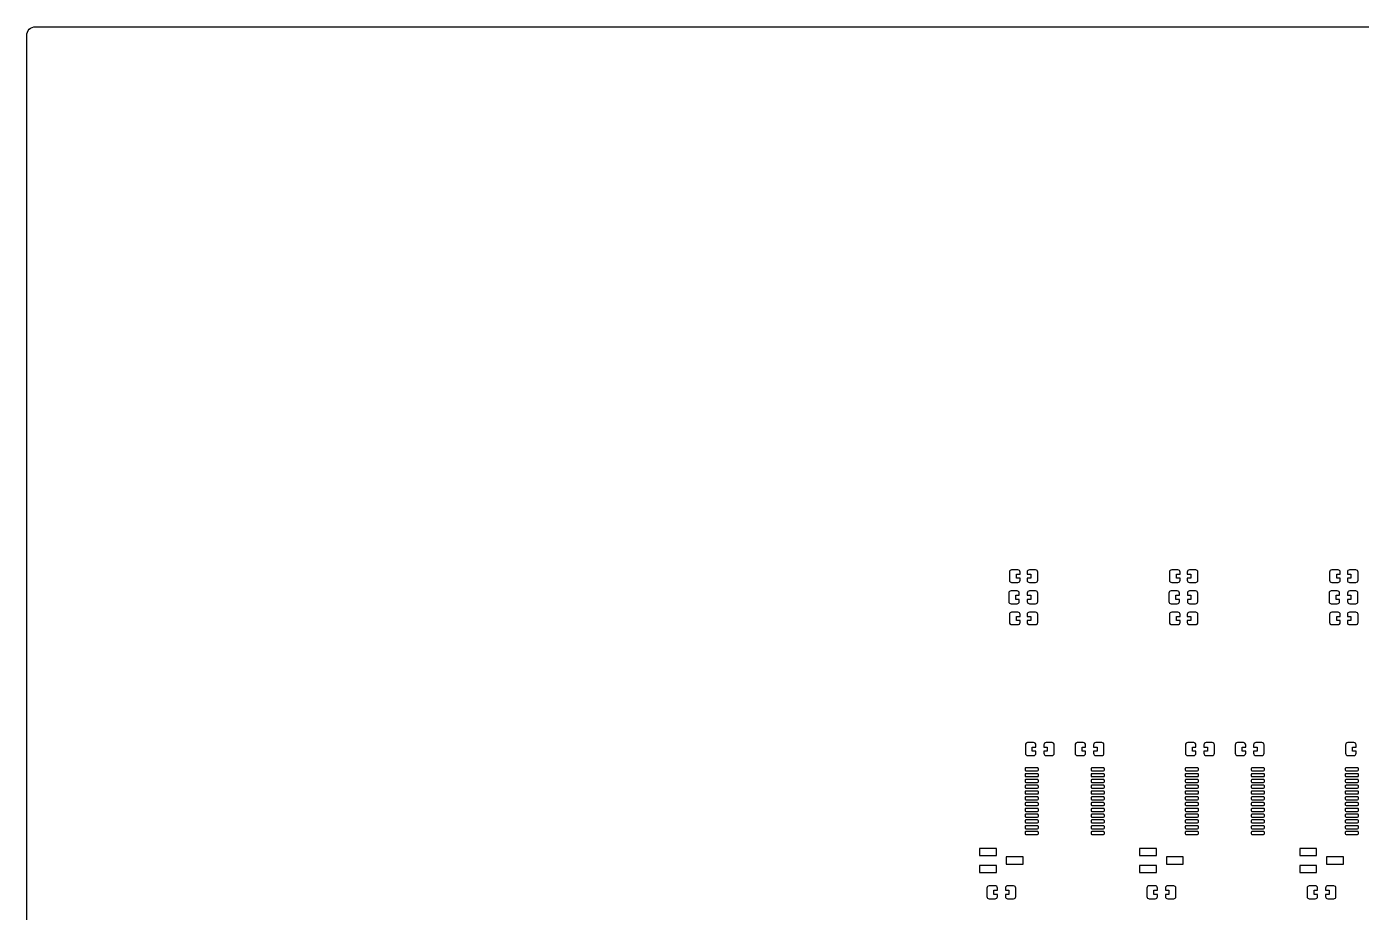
# Model space of a CAD drawing. Extents: x -150 to 150, y -100 to 100.
# Drawn here: x -150 to 0, y 0.5 to 100 of the extents above; entities that cross this region are included whole.
import ezdxf

# ---------------------------------------------------------------- set-up
doc = ezdxf.new("R2010")
doc.units = 0
doc.header["$MEASUREMENT"] = 0
doc.layers.get('0').update_dxf_attribs({"linetype": 'CONTINUOUS'})

msp = doc.modelspace()

# ---------------------------------------------------------------- linework, layer by layer
for points in [[(-150, 99, -0.414214), (-149, 100), (-149, 100), (149, 100), (149, 100, -0.414214), (150, 99), (150, 99), (150, -99), (150, -99, -0.414214), (149, -100), (149, -100), (-149, -100), (-149, -100, -0.414214), (-150, -99), (-150, -99), (-150, 99)], [(-38.32, 38.7, 0.411882), (-38.57, 38.95), (-38.57, 38.95), (-39.27, 38.95), (-39.27, 38.95, 0.414212), (-39.52, 38.7), (-39.52, 38.7), (-39.52, 37.8), (-39.52, 37.8, 0.416567), (-39.27, 37.55), (-39.27, 37.55), (-38.57, 37.55), (-38.57, 37.55, 0.414206), (-38.32, 37.8), (-38.32, 37.8), (-38.32, 38.02), (-38.32, 38.02), (-38.72, 38.02), (-38.72, 38.02), (-38.72, 38.48), (-38.72, 38.48), (-38.32, 38.48), (-38.32, 38.48), (-38.32, 38.7)], [(-36.32, 38.7, 0.411875), (-36.57, 38.95), (-36.57, 38.95), (-37.27, 38.95), (-37.27, 38.95, 0.416557), (-37.52, 38.7), (-37.52, 38.7), (-37.52, 38.48), (-37.52, 38.48), (-37.12, 38.48), (-37.12, 38.48), (-37.12, 38.02), (-37.12, 38.02), (-37.52, 38.02), (-37.52, 38.02), (-37.52, 37.8), (-37.52, 37.8, 0.416569), (-37.27, 37.55), (-37.27, 37.55), (-36.57, 37.55), (-36.57, 37.55, 0.411886), (-36.32, 37.8), (-36.32, 37.8), (-36.32, 38.7)], [(-20.32, 38.7, 0.411882), (-20.57, 38.95), (-20.57, 38.95), (-21.27, 38.95), (-21.27, 38.95, 0.414209), (-21.52, 38.7), (-21.52, 38.7), (-21.52, 37.8), (-21.52, 37.8, 0.416565), (-21.27, 37.55), (-21.27, 37.55), (-20.57, 37.55), (-20.57, 37.55, 0.414206), (-20.32, 37.8), (-20.32, 37.8), (-20.32, 38.02), (-20.32, 38.02), (-20.72, 38.02), (-20.72, 38.02), (-20.72, 38.48), (-20.72, 38.48), (-20.32, 38.48), (-20.32, 38.48), (-20.32, 38.7)], [(-18.32, 38.7, 0.411868), (-18.57, 38.95), (-18.57, 38.95), (-19.27, 38.95), (-19.27, 38.95, 0.41656), (-19.52, 38.7), (-19.52, 38.7), (-19.52, 38.48), (-19.52, 38.48), (-19.12, 38.48), (-19.12, 38.48), (-19.12, 38.02), (-19.12, 38.02), (-19.52, 38.02), (-19.52, 38.02), (-19.52, 37.8), (-19.52, 37.8, 0.416571), (-19.27, 37.55), (-19.27, 37.55), (-18.57, 37.55), (-18.57, 37.55, 0.411879), (-18.32, 37.8), (-18.32, 37.8), (-18.32, 38.7)], [(-2.32, 38.7, 0.411883), (-2.57, 38.95), (-2.57, 38.95), (-3.27, 38.95), (-3.27, 38.95, 0.414211), (-3.52, 38.7), (-3.52, 38.7), (-3.52, 37.8), (-3.52, 37.8, 0.416567), (-3.27, 37.55), (-3.27, 37.55), (-2.57, 37.55), (-2.57, 37.55, 0.414207), (-2.32, 37.8), (-2.32, 37.8), (-2.32, 38.02), (-2.32, 38.02), (-2.72, 38.02), (-2.72, 38.02), (-2.72, 38.48), (-2.72, 38.48), (-2.32, 38.48), (-2.32, 38.48), (-2.32, 38.7)], [(-0.32, 38.7, 0.411873), (-0.57, 38.95), (-0.57, 38.95), (-1.27, 38.95), (-1.27, 38.95, 0.416556), (-1.52, 38.7), (-1.52, 38.7), (-1.52, 38.48), (-1.52, 38.48), (-1.12, 38.48), (-1.12, 38.48), (-1.12, 38.02), (-1.12, 38.02), (-1.52, 38.02), (-1.52, 38.02), (-1.52, 37.8), (-1.52, 37.8, 0.416567), (-1.27, 37.55), (-1.27, 37.55), (-0.57, 37.55), (-0.57, 37.55, 0.411884), (-0.32, 37.8), (-0.32, 37.8), (-0.32, 38.7)], [(-38.4, 36.35, 0.412461), (-38.65, 36.6), (-38.65, 36.6), (-39.33, 36.6), (-39.33, 36.6, 0.410132), (-39.58, 36.35), (-39.58, 36.35), (-39.58, 35.4), (-39.58, 35.4, 0.410132), (-39.33, 35.15), (-39.33, 35.15), (-38.65, 35.15), (-38.65, 35.15, 0.412461), (-38.4, 35.4), (-38.4, 35.4), (-38.4, 35.63), (-38.4, 35.63), (-38.79, 35.63), (-38.79, 35.63), (-38.79, 36.12), (-38.79, 36.12), (-38.4, 36.12), (-38.4, 36.12), (-38.4, 36.35)], [(-36.33, 36.35, 0.418336), (-36.58, 36.6), (-36.58, 36.6), (-37.25, 36.6), (-37.25, 36.6, 0.415974), (-37.5, 36.35), (-37.5, 36.35), (-37.5, 36.12), (-37.5, 36.12), (-37.11, 36.12), (-37.11, 36.12), (-37.11, 35.63), (-37.11, 35.63), (-37.5, 35.63), (-37.5, 35.63), (-37.5, 35.4), (-37.5, 35.4, 0.415974), (-37.25, 35.15), (-37.25, 35.15), (-36.58, 35.15), (-36.58, 35.15, 0.418336), (-36.33, 35.4), (-36.33, 35.4), (-36.33, 36.35)], [(-20.4, 36.35, 0.412458), (-20.65, 36.6), (-20.65, 36.6), (-21.33, 36.6), (-21.33, 36.6, 0.410132), (-21.58, 36.35), (-21.58, 36.35), (-21.58, 35.4), (-21.58, 35.4, 0.410132), (-21.33, 35.15), (-21.33, 35.15), (-20.65, 35.15), (-20.65, 35.15, 0.412458), (-20.4, 35.4), (-20.4, 35.4), (-20.4, 35.63), (-20.4, 35.63), (-20.79, 35.63), (-20.79, 35.63), (-20.79, 36.12), (-20.79, 36.12), (-20.4, 36.12), (-20.4, 36.12), (-20.4, 36.35)], [(-18.33, 36.35, 0.418336), (-18.58, 36.6), (-18.58, 36.6), (-19.25, 36.6), (-19.25, 36.6, 0.415974), (-19.5, 36.35), (-19.5, 36.35), (-19.5, 36.12), (-19.5, 36.12), (-19.11, 36.12), (-19.11, 36.12), (-19.11, 35.63), (-19.11, 35.63), (-19.5, 35.63), (-19.5, 35.63), (-19.5, 35.4), (-19.5, 35.4, 0.415974), (-19.25, 35.15), (-19.25, 35.15), (-18.58, 35.15), (-18.58, 35.15, 0.418336), (-18.33, 35.4), (-18.33, 35.4), (-18.33, 36.35)], [(-2.4, 36.35, 0.412458), (-2.65, 36.6), (-2.65, 36.6), (-3.33, 36.6), (-3.33, 36.6, 0.410135), (-3.58, 36.35), (-3.58, 36.35), (-3.58, 35.4), (-3.58, 35.4, 0.410135), (-3.33, 35.15), (-3.33, 35.15), (-2.65, 35.15), (-2.65, 35.15, 0.412458), (-2.4, 35.4), (-2.4, 35.4), (-2.4, 35.63), (-2.4, 35.63), (-2.79, 35.63), (-2.79, 35.63), (-2.79, 36.12), (-2.79, 36.12), (-2.4, 36.12), (-2.4, 36.12), (-2.4, 36.35)], [(-0.33, 36.35, 0.418334), (-0.58, 36.6), (-0.58, 36.6), (-1.25, 36.6), (-1.25, 36.6, 0.415975), (-1.5, 36.35), (-1.5, 36.35), (-1.5, 36.12), (-1.5, 36.12), (-1.11, 36.12), (-1.11, 36.12), (-1.11, 35.63), (-1.11, 35.63), (-1.5, 35.63), (-1.5, 35.63), (-1.5, 35.4), (-1.5, 35.4, 0.415975), (-1.25, 35.15), (-1.25, 35.15), (-0.58, 35.15), (-0.58, 35.15, 0.418334), (-0.33, 35.4), (-0.33, 35.4), (-0.33, 36.35)], [(-38.32, 33.95, 0.411871), (-38.57, 34.2), (-38.57, 34.2), (-39.27, 34.2), (-39.27, 34.2, 0.4142), (-39.52, 33.95), (-39.52, 33.95), (-39.52, 33.05), (-39.52, 33.05, 0.416579), (-39.27, 32.8), (-39.27, 32.8), (-38.57, 32.8), (-38.57, 32.8, 0.414217), (-38.32, 33.05), (-38.32, 33.05), (-38.32, 33.27), (-38.32, 33.27), (-38.72, 33.27), (-38.72, 33.27), (-38.72, 33.73), (-38.72, 33.73), (-38.32, 33.73), (-38.32, 33.73), (-38.32, 33.95)], [(-36.32, 33.95, 0.41188), (-36.57, 34.2), (-36.57, 34.2), (-37.27, 34.2), (-37.27, 34.2, 0.416563), (-37.52, 33.95), (-37.52, 33.95), (-37.52, 33.73), (-37.52, 33.73), (-37.12, 33.73), (-37.12, 33.73), (-37.12, 33.27), (-37.12, 33.27), (-37.52, 33.27), (-37.52, 33.27), (-37.52, 33.05), (-37.52, 33.05, 0.416566), (-37.27, 32.8), (-37.27, 32.8), (-36.57, 32.8), (-36.57, 32.8, 0.411883), (-36.32, 33.05), (-36.32, 33.05), (-36.32, 33.95)], [(-20.32, 33.95, 0.411871), (-20.57, 34.2), (-20.57, 34.2), (-21.27, 34.2), (-21.27, 34.2, 0.414197), (-21.52, 33.95), (-21.52, 33.95), (-21.52, 33.05), (-21.52, 33.05, 0.416576), (-21.27, 32.8), (-21.27, 32.8), (-20.57, 32.8), (-20.57, 32.8, 0.414217), (-20.32, 33.05), (-20.32, 33.05), (-20.32, 33.27), (-20.32, 33.27), (-20.72, 33.27), (-20.72, 33.27), (-20.72, 33.73), (-20.72, 33.73), (-20.32, 33.73), (-20.32, 33.73), (-20.32, 33.95)], [(-18.32, 33.95, 0.411873), (-18.57, 34.2), (-18.57, 34.2), (-19.27, 34.2), (-19.27, 34.2, 0.416566), (-19.52, 33.95), (-19.52, 33.95), (-19.52, 33.73), (-19.52, 33.73), (-19.12, 33.73), (-19.12, 33.73), (-19.12, 33.27), (-19.12, 33.27), (-19.52, 33.27), (-19.52, 33.27), (-19.52, 33.05), (-19.52, 33.05, 0.416569), (-19.27, 32.8), (-19.27, 32.8), (-18.57, 32.8), (-18.57, 32.8, 0.411876), (-18.32, 33.05), (-18.32, 33.05), (-18.32, 33.95)], [(-2.32, 33.95, 0.411872), (-2.57, 34.2), (-2.57, 34.2), (-3.27, 34.2), (-3.27, 34.2, 0.4142), (-3.52, 33.95), (-3.52, 33.95), (-3.52, 33.05), (-3.52, 33.05, 0.416578), (-3.27, 32.8), (-3.27, 32.8), (-2.57, 32.8), (-2.57, 32.8, 0.414218), (-2.32, 33.05), (-2.32, 33.05), (-2.32, 33.27), (-2.32, 33.27), (-2.72, 33.27), (-2.72, 33.27), (-2.72, 33.73), (-2.72, 33.73), (-2.32, 33.73), (-2.32, 33.73), (-2.32, 33.95)], [(-0.32, 33.95, 0.411879), (-0.57, 34.2), (-0.57, 34.2), (-1.27, 34.2), (-1.27, 34.2, 0.416562), (-1.52, 33.95), (-1.52, 33.95), (-1.52, 33.73), (-1.52, 33.73), (-1.12, 33.73), (-1.12, 33.73), (-1.12, 33.27), (-1.12, 33.27), (-1.52, 33.27), (-1.52, 33.27), (-1.52, 33.05), (-1.52, 33.05, 0.416564), (-1.27, 32.8), (-1.27, 32.8), (-0.57, 32.8), (-0.57, 32.8, 0.411882), (-0.32, 33.05), (-0.32, 33.05), (-0.32, 33.95)], [(-36.54, 19.29, 0.406717), (-36.79, 19.54), (-36.79, 19.54), (-37.47, 19.54), (-37.47, 19.54, 0.408988), (-37.72, 19.29), (-37.72, 19.29), (-37.72, 18.34), (-37.72, 18.34, 0.415951), (-37.47, 18.09), (-37.47, 18.09), (-36.79, 18.09), (-36.79, 18.09, 0.413586), (-36.54, 18.34), (-36.54, 18.34), (-36.54, 18.57), (-36.54, 18.57), (-36.94, 18.57), (-36.94, 18.57), (-36.94, 19.05), (-36.94, 19.05), (-36.54, 19.05), (-36.54, 19.05), (-36.54, 19.29)], [(-34.47, 19.29, 0.413592), (-34.72, 19.54), (-34.72, 19.54), (-35.39, 19.54), (-35.39, 19.54, 0.413587), (-35.64, 19.29), (-35.64, 19.29), (-35.64, 19.05), (-35.64, 19.05), (-35.25, 19.05), (-35.25, 19.05), (-35.25, 18.57), (-35.25, 18.57), (-35.64, 18.57), (-35.64, 18.57), (-35.64, 18.34), (-35.64, 18.34, 0.420743), (-35.39, 18.09), (-35.39, 18.09), (-34.72, 18.09), (-34.72, 18.09, 0.420748), (-34.47, 18.34), (-34.47, 18.34), (-34.47, 19.29)], [(-30.95, 19.29, 0.417127), (-31.21, 19.54), (-31.21, 19.54), (-31.88, 19.54), (-31.88, 19.54, 0.410142), (-32.13, 19.29), (-32.13, 19.29), (-32.13, 18.34), (-32.13, 18.34, 0.417153), (-31.88, 18.09), (-31.88, 18.09), (-31.21, 18.09), (-31.21, 18.09, 0.424285), (-30.95, 18.34), (-30.95, 18.34), (-30.95, 18.57), (-30.95, 18.57), (-31.35, 18.57), (-31.35, 18.57), (-31.35, 19.05), (-31.35, 19.05), (-30.95, 19.05), (-30.95, 19.05), (-30.95, 19.29)], [(-28.88, 19.29, 0.411282), (-29.13, 19.54), (-29.13, 19.54), (-29.8, 19.54), (-29.8, 19.54, 0.41591), (-30.05, 19.29), (-30.05, 19.29), (-30.05, 19.05), (-30.05, 19.05), (-29.66, 19.05), (-29.66, 19.05), (-29.66, 18.57), (-29.66, 18.57), (-30.05, 18.57), (-30.05, 18.57), (-30.05, 18.34), (-30.05, 18.34, 0.423164), (-29.8, 18.09), (-29.8, 18.09), (-29.13, 18.09), (-29.13, 18.09, 0.418341), (-28.88, 18.34), (-28.88, 18.34), (-28.88, 19.29)], [(-18.54, 19.29, 0.406709), (-18.79, 19.54), (-18.79, 19.54), (-19.47, 19.54), (-19.47, 19.54, 0.408993), (-19.72, 19.29), (-19.72, 19.29), (-19.72, 18.34), (-19.72, 18.34, 0.415957), (-19.47, 18.09), (-19.47, 18.09), (-18.79, 18.09), (-18.79, 18.09, 0.413577), (-18.54, 18.34), (-18.54, 18.34), (-18.54, 18.57), (-18.54, 18.57), (-18.94, 18.57), (-18.94, 18.57), (-18.94, 19.05), (-18.94, 19.05), (-18.54, 19.05), (-18.54, 19.05), (-18.54, 19.29)], [(-16.47, 19.29, 0.413588), (-16.72, 19.54), (-16.72, 19.54), (-17.39, 19.54), (-17.39, 19.54, 0.413591), (-17.64, 19.29), (-17.64, 19.29), (-17.64, 19.05), (-17.64, 19.05), (-17.25, 19.05), (-17.25, 19.05), (-17.25, 18.57), (-17.25, 18.57), (-17.64, 18.57), (-17.64, 18.57), (-17.64, 18.34), (-17.64, 18.34, 0.420747), (-17.39, 18.09), (-17.39, 18.09), (-16.72, 18.09), (-16.72, 18.09, 0.420744), (-16.47, 18.34), (-16.47, 18.34), (-16.47, 19.29)], [(-12.95, 19.29, 0.41713), (-13.21, 19.54), (-13.21, 19.54), (-13.88, 19.54), (-13.88, 19.54, 0.410138), (-14.13, 19.29), (-14.13, 19.29), (-14.13, 18.34), (-14.13, 18.34, 0.417149), (-13.88, 18.09), (-13.88, 18.09), (-13.21, 18.09), (-13.21, 18.09, 0.424288), (-12.95, 18.34), (-12.95, 18.34), (-12.95, 18.57), (-12.95, 18.57), (-13.35, 18.57), (-13.35, 18.57), (-13.35, 19.05), (-13.35, 19.05), (-12.95, 19.05), (-12.95, 19.05), (-12.95, 19.29)], [(-10.88, 19.29, 0.411285), (-11.13, 19.54), (-11.13, 19.54), (-11.8, 19.54), (-11.8, 19.54, 0.415986), (-12.06, 19.29), (-12.06, 19.29), (-12.06, 19.05), (-12.06, 19.05), (-11.66, 19.05), (-11.66, 19.05), (-11.66, 18.57), (-11.66, 18.57), (-12.06, 18.57), (-12.06, 18.57), (-12.06, 18.34), (-12.06, 18.34, 0.423097), (-11.8, 18.09), (-11.8, 18.09), (-11.13, 18.09), (-11.13, 18.09, 0.418344), (-10.88, 18.34), (-10.88, 18.34), (-10.88, 19.29)], [(-0.54, 19.29, 0.406714), (-0.79, 19.54), (-0.79, 19.54), (-1.47, 19.54), (-1.47, 19.54, 0.40899), (-1.72, 19.29), (-1.72, 19.29), (-1.72, 18.34), (-1.72, 18.34, 0.415953), (-1.47, 18.09), (-1.47, 18.09), (-0.79, 18.09), (-0.79, 18.09, 0.413583), (-0.54, 18.34), (-0.54, 18.34), (-0.54, 18.57), (-0.54, 18.57), (-0.94, 18.57), (-0.94, 18.57), (-0.94, 19.05), (-0.94, 19.05), (-0.54, 19.05), (-0.54, 19.05), (-0.54, 19.29)], [(-36.26, 16.6, 0.422951), (-36.36, 16.7), (-36.36, 16.7), (-37.66, 16.7), (-37.66, 16.7, 0.429257), (-37.76, 16.6), (-37.76, 16.6), (-37.76, 16.47), (-37.76, 16.47, 0.40543), (-37.66, 16.37), (-37.66, 16.37), (-36.36, 16.37), (-36.36, 16.37, 0.399928), (-36.26, 16.47), (-36.26, 16.47), (-36.26, 16.6)], [(-28.84, 16.6, 0.438809), (-28.94, 16.7), (-28.94, 16.7), (-30.24, 16.7), (-30.24, 16.7, 0.413745), (-30.34, 16.6), (-30.34, 16.6), (-30.34, 16.47), (-30.34, 16.47, 0.391878), (-30.24, 16.37), (-30.24, 16.37), (-28.94, 16.37), (-28.94, 16.37, 0.413742), (-28.84, 16.47), (-28.84, 16.47), (-28.84, 16.6)], [(-18.26, 16.6, 0.422962), (-18.36, 16.7), (-18.36, 16.7), (-19.66, 16.7), (-19.66, 16.7, 0.429245), (-19.76, 16.6), (-19.76, 16.6), (-19.76, 16.47), (-19.76, 16.47, 0.405419), (-19.66, 16.37), (-19.66, 16.37), (-18.36, 16.37), (-18.36, 16.37, 0.399938), (-18.26, 16.47), (-18.26, 16.47), (-18.26, 16.6)], [(-10.84, 16.6, 0.438821), (-10.94, 16.7), (-10.94, 16.7), (-12.24, 16.7), (-12.24, 16.7, 0.413738), (-12.34, 16.6), (-12.34, 16.6), (-12.34, 16.47), (-12.34, 16.47, 0.391872), (-12.24, 16.37), (-12.24, 16.37), (-10.94, 16.37), (-10.94, 16.37, 0.413752), (-10.84, 16.47), (-10.84, 16.47), (-10.84, 16.6)], [(-0.26, 16.6, 0.422959), (-0.36, 16.7), (-0.36, 16.7), (-1.66, 16.7), (-1.66, 16.7, 0.429249), (-1.76, 16.6), (-1.76, 16.6), (-1.76, 16.47), (-1.76, 16.47, 0.405422), (-1.66, 16.37), (-1.66, 16.37), (-0.36, 16.37), (-0.36, 16.37, 0.399936), (-0.26, 16.47), (-0.26, 16.47), (-0.26, 16.6)], [(-36.26, 15.95, 0.422933), (-36.36, 16.05), (-36.36, 16.05), (-37.66, 16.05), (-37.66, 16.05, 0.429238), (-37.76, 15.95), (-37.76, 15.95), (-37.76, 15.82), (-37.76, 15.82, 0.40544), (-37.66, 15.72), (-37.66, 15.72), (-36.36, 15.72), (-36.36, 15.72, 0.399938), (-36.26, 15.82), (-36.26, 15.82), (-36.26, 15.95)], [(-36.26, 15.3, 0.422947), (-36.36, 15.4), (-36.36, 15.4), (-37.66, 15.4), (-37.66, 15.4, 0.429253), (-37.76, 15.3), (-37.76, 15.3), (-37.76, 15.17), (-37.76, 15.17, 0.40543), (-37.66, 15.07), (-37.66, 15.07), (-36.36, 15.07), (-36.36, 15.07, 0.399928), (-36.26, 15.17), (-36.26, 15.17), (-36.26, 15.3)], [(-28.84, 15.95, 0.438789), (-28.94, 16.05), (-28.94, 16.05), (-30.24, 16.05), (-30.24, 16.05, 0.413728), (-30.34, 15.95), (-30.34, 15.95), (-30.34, 15.82), (-30.34, 15.82, 0.391888), (-30.24, 15.72), (-30.24, 15.72), (-28.94, 15.72), (-28.94, 15.72, 0.413753), (-28.84, 15.82), (-28.84, 15.82), (-28.84, 15.95)], [(-28.84, 15.3, 0.438805), (-28.94, 15.4), (-28.94, 15.4), (-30.24, 15.4), (-30.24, 15.4, 0.413742), (-30.34, 15.3), (-30.34, 15.3), (-30.34, 15.17), (-30.34, 15.17, 0.391878), (-30.24, 15.07), (-30.24, 15.07), (-28.94, 15.07), (-28.94, 15.07, 0.413742), (-28.84, 15.17), (-28.84, 15.17), (-28.84, 15.3)], [(-18.26, 15.95, 0.422944), (-18.36, 16.05), (-18.36, 16.05), (-19.66, 16.05), (-19.66, 16.05, 0.429227), (-19.76, 15.95), (-19.76, 15.95), (-19.76, 15.82), (-19.76, 15.82, 0.40543), (-19.66, 15.72), (-19.66, 15.72), (-18.36, 15.72), (-18.36, 15.72, 0.399948), (-18.26, 15.82), (-18.26, 15.82), (-18.26, 15.95)], [(-18.26, 15.3, 0.422959), (-18.36, 15.4), (-18.36, 15.4), (-19.66, 15.4), (-19.66, 15.4, 0.429242), (-19.76, 15.3), (-19.76, 15.3), (-19.76, 15.17), (-19.76, 15.17, 0.405419), (-19.66, 15.07), (-19.66, 15.07), (-18.36, 15.07), (-18.36, 15.07, 0.399938), (-18.26, 15.17), (-18.26, 15.17), (-18.26, 15.3)], [(-10.84, 15.95, 0.438801), (-10.94, 16.05), (-10.94, 16.05), (-12.24, 16.05), (-12.24, 16.05, 0.413721), (-12.34, 15.95), (-12.34, 15.95), (-12.34, 15.82), (-12.34, 15.82, 0.391881), (-12.24, 15.72), (-12.24, 15.72), (-10.94, 15.72), (-10.94, 15.72, 0.413764), (-10.84, 15.82), (-10.84, 15.82), (-10.84, 15.95)], [(-10.84, 15.3, 0.438817), (-10.94, 15.4), (-10.94, 15.4), (-12.24, 15.4), (-12.24, 15.4, 0.413734), (-12.34, 15.3), (-12.34, 15.3), (-12.34, 15.17), (-12.34, 15.17, 0.391872), (-12.24, 15.07), (-12.24, 15.07), (-10.94, 15.07), (-10.94, 15.07, 0.413752), (-10.84, 15.17), (-10.84, 15.17), (-10.84, 15.3)], [(-0.26, 15.95, 0.422941), (-0.36, 16.05), (-0.36, 16.05), (-1.66, 16.05), (-1.66, 16.05, 0.42923), (-1.76, 15.95), (-1.76, 15.95), (-1.76, 15.82), (-1.76, 15.82, 0.405433), (-1.66, 15.72), (-1.66, 15.72), (-0.36, 15.72), (-0.36, 15.72, 0.399946), (-0.26, 15.82), (-0.26, 15.82), (-0.26, 15.95)], [(-0.26, 15.3, 0.422956), (-0.36, 15.4), (-0.36, 15.4), (-1.66, 15.4), (-1.66, 15.4, 0.429245), (-1.76, 15.3), (-1.76, 15.3), (-1.76, 15.17), (-1.76, 15.17, 0.405422), (-1.66, 15.07), (-1.66, 15.07), (-0.36, 15.07), (-0.36, 15.07, 0.399936), (-0.26, 15.17), (-0.26, 15.17), (-0.26, 15.3)], [(-36.26, 14.65, 0.422937), (-36.36, 14.75), (-36.36, 14.75), (-37.66, 14.75), (-37.66, 14.75, 0.429242), (-37.76, 14.65), (-37.76, 14.65), (-37.76, 14.52), (-37.76, 14.52, 0.40544), (-37.66, 14.42), (-37.66, 14.42), (-36.36, 14.42), (-36.36, 14.42, 0.399938), (-36.26, 14.52), (-36.26, 14.52), (-36.26, 14.65)], [(-36.26, 14, 0.422947), (-36.36, 14.1), (-36.36, 14.1), (-37.66, 14.1), (-37.66, 14.1, 0.429253), (-37.76, 14), (-37.76, 14), (-37.76, 13.87), (-37.76, 13.87, 0.40543), (-37.66, 13.77), (-37.66, 13.77), (-36.36, 13.77), (-36.36, 13.77, 0.399928), (-36.26, 13.87), (-36.26, 13.87), (-36.26, 14)], [(-28.84, 14.65, 0.438793), (-28.94, 14.75), (-28.94, 14.75), (-30.24, 14.75), (-30.24, 14.75, 0.413732), (-30.34, 14.65), (-30.34, 14.65), (-30.34, 14.52), (-30.34, 14.52, 0.391888), (-30.24, 14.42), (-30.24, 14.42), (-28.94, 14.42), (-28.94, 14.42, 0.413753), (-28.84, 14.52), (-28.84, 14.52), (-28.84, 14.65)], [(-28.84, 14, 0.438805), (-28.94, 14.1), (-28.94, 14.1), (-30.24, 14.1), (-30.24, 14.1, 0.413742), (-30.34, 14), (-30.34, 14), (-30.34, 13.87), (-30.34, 13.87, 0.391878), (-30.24, 13.77), (-30.24, 13.77), (-28.94, 13.77), (-28.94, 13.77, 0.413742), (-28.84, 13.87), (-28.84, 13.87), (-28.84, 14)], [(-18.26, 14.65, 0.422948), (-18.36, 14.75), (-18.36, 14.75), (-19.66, 14.75), (-19.66, 14.75, 0.42923), (-19.76, 14.65), (-19.76, 14.65), (-19.76, 14.52), (-19.76, 14.52, 0.40543), (-19.66, 14.42), (-19.66, 14.42), (-18.36, 14.42), (-18.36, 14.42, 0.399948), (-18.26, 14.52), (-18.26, 14.52), (-18.26, 14.65)], [(-18.26, 14, 0.422959), (-18.36, 14.1), (-18.36, 14.1), (-19.66, 14.1), (-19.66, 14.1, 0.429242), (-19.76, 14), (-19.76, 14), (-19.76, 13.87), (-19.76, 13.87, 0.405419), (-19.66, 13.77), (-19.66, 13.77), (-18.36, 13.77), (-18.36, 13.77, 0.399938), (-18.26, 13.87), (-18.26, 13.87), (-18.26, 14)], [(-10.84, 14.65, 0.438805), (-10.94, 14.75), (-10.94, 14.75), (-12.24, 14.75), (-12.24, 14.75, 0.413724), (-12.34, 14.65), (-12.34, 14.65), (-12.34, 14.52), (-12.34, 14.52, 0.391881), (-12.24, 14.42), (-12.24, 14.42), (-10.94, 14.42), (-10.94, 14.42, 0.413764), (-10.84, 14.52), (-10.84, 14.52), (-10.84, 14.65)], [(-10.84, 14, 0.438817), (-10.94, 14.1), (-10.94, 14.1), (-12.24, 14.1), (-12.24, 14.1, 0.413734), (-12.34, 14), (-12.34, 14), (-12.34, 13.87), (-12.34, 13.87, 0.391872), (-12.24, 13.77), (-12.24, 13.77), (-10.94, 13.77), (-10.94, 13.77, 0.413752), (-10.84, 13.87), (-10.84, 13.87), (-10.84, 14)], [(-0.26, 14.65, 0.422945), (-0.36, 14.75), (-0.36, 14.75), (-1.66, 14.75), (-1.66, 14.75, 0.429234), (-1.76, 14.65), (-1.76, 14.65), (-1.76, 14.52), (-1.76, 14.52, 0.405433), (-1.66, 14.42), (-1.66, 14.42), (-0.36, 14.42), (-0.36, 14.42, 0.399946), (-0.26, 14.52), (-0.26, 14.52), (-0.26, 14.65)], [(-0.26, 14, 0.422956), (-0.36, 14.1), (-0.36, 14.1), (-1.66, 14.1), (-1.66, 14.1, 0.429245), (-1.76, 14), (-1.76, 14), (-1.76, 13.87), (-1.76, 13.87, 0.405422), (-1.66, 13.77), (-1.66, 13.77), (-0.36, 13.77), (-0.36, 13.77, 0.399936), (-0.26, 13.87), (-0.26, 13.87), (-0.26, 14)], [(-36.26, 13.35, 0.422937), (-36.36, 13.45), (-36.36, 13.45), (-37.66, 13.45), (-37.66, 13.45, 0.429242), (-37.76, 13.35), (-37.76, 13.35), (-37.76, 13.22), (-37.76, 13.22, 0.40544), (-37.66, 13.12), (-37.66, 13.12), (-36.36, 13.12), (-36.36, 13.12, 0.399938), (-36.26, 13.22), (-36.26, 13.22), (-36.26, 13.35)], [(-36.26, 12.7, 0.422947), (-36.36, 12.8), (-36.36, 12.8), (-37.66, 12.8), (-37.66, 12.8, 0.429253), (-37.76, 12.7), (-37.76, 12.7), (-37.76, 12.57), (-37.76, 12.57, 0.405426), (-37.66, 12.47), (-37.66, 12.47), (-36.36, 12.47), (-36.36, 12.47, 0.399925), (-36.26, 12.57), (-36.26, 12.57), (-36.26, 12.7)], [(-36.26, 12.05, 0.42294), (-36.36, 12.15), (-36.36, 12.15), (-37.66, 12.15), (-37.66, 12.15, 0.429246), (-37.76, 12.05), (-37.76, 12.05), (-37.76, 11.92), (-37.76, 11.92, 0.405437), (-37.66, 11.82), (-37.66, 11.82), (-36.36, 11.82), (-36.36, 11.82, 0.399935), (-36.26, 11.92), (-36.26, 11.92), (-36.26, 12.05)], [(-28.84, 13.35, 0.438793), (-28.94, 13.45), (-28.94, 13.45), (-30.24, 13.45), (-30.24, 13.45, 0.413732), (-30.34, 13.35), (-30.34, 13.35), (-30.34, 13.22), (-30.34, 13.22, 0.391888), (-30.24, 13.12), (-30.24, 13.12), (-28.94, 13.12), (-28.94, 13.12, 0.413753), (-28.84, 13.22), (-28.84, 13.22), (-28.84, 13.35)], [(-28.84, 12.7, 0.438805), (-28.94, 12.8), (-28.94, 12.8), (-30.24, 12.8), (-30.24, 12.8, 0.413742), (-30.34, 12.7), (-30.34, 12.7), (-30.34, 12.57), (-30.34, 12.57, 0.391875), (-30.24, 12.47), (-30.24, 12.47), (-28.94, 12.47), (-28.94, 12.47, 0.413738), (-28.84, 12.57), (-28.84, 12.57), (-28.84, 12.7)], [(-28.84, 12.05, 0.438797), (-28.94, 12.15), (-28.94, 12.15), (-30.24, 12.15), (-30.24, 12.15, 0.413735), (-30.34, 12.05), (-30.34, 12.05), (-30.34, 11.92), (-30.34, 11.92, 0.391885), (-30.24, 11.82), (-30.24, 11.82), (-28.94, 11.82), (-28.94, 11.82, 0.41375), (-28.84, 11.92), (-28.84, 11.92), (-28.84, 12.05)], [(-18.26, 13.35, 0.422948), (-18.36, 13.45), (-18.36, 13.45), (-19.66, 13.45), (-19.66, 13.45, 0.42923), (-19.76, 13.35), (-19.76, 13.35), (-19.76, 13.22), (-19.76, 13.22, 0.40543), (-19.66, 13.12), (-19.66, 13.12), (-18.36, 13.12), (-18.36, 13.12, 0.399948), (-18.26, 13.22), (-18.26, 13.22), (-18.26, 13.35)], [(-18.26, 12.7, 0.422959), (-18.36, 12.8), (-18.36, 12.8), (-19.66, 12.8), (-19.66, 12.8, 0.429242), (-19.76, 12.7), (-19.76, 12.7), (-19.76, 12.57), (-19.76, 12.57, 0.405416), (-19.66, 12.47), (-19.66, 12.47), (-18.36, 12.47), (-18.36, 12.47, 0.399935), (-18.26, 12.57), (-18.26, 12.57), (-18.26, 12.7)], [(-18.26, 12.05, 0.422952), (-18.36, 12.15), (-18.36, 12.15), (-19.66, 12.15), (-19.66, 12.15, 0.429234), (-19.76, 12.05), (-19.76, 12.05), (-19.76, 11.92), (-19.76, 11.92, 0.405426), (-19.66, 11.82), (-19.66, 11.82), (-18.36, 11.82), (-18.36, 11.82, 0.399945), (-18.26, 11.92), (-18.26, 11.92), (-18.26, 12.05)], [(-10.84, 13.35, 0.438805), (-10.94, 13.45), (-10.94, 13.45), (-12.24, 13.45), (-12.24, 13.45, 0.413724), (-12.34, 13.35), (-12.34, 13.35), (-12.34, 13.22), (-12.34, 13.22, 0.391881), (-12.24, 13.12), (-12.24, 13.12), (-10.94, 13.12), (-10.94, 13.12, 0.413764), (-10.84, 13.22), (-10.84, 13.22), (-10.84, 13.35)], [(-10.84, 12.7, 0.438817), (-10.94, 12.8), (-10.94, 12.8), (-12.24, 12.8), (-12.24, 12.8, 0.413734), (-12.34, 12.7), (-12.34, 12.7), (-12.34, 12.57), (-12.34, 12.57, 0.391868), (-12.24, 12.47), (-12.24, 12.47), (-10.94, 12.47), (-10.94, 12.47, 0.413749), (-10.84, 12.57), (-10.84, 12.57), (-10.84, 12.7)], [(-10.84, 12.05, 0.438809), (-10.94, 12.15), (-10.94, 12.15), (-12.24, 12.15), (-12.24, 12.15, 0.413728), (-12.34, 12.05), (-12.34, 12.05), (-12.34, 11.92), (-12.34, 11.92, 0.391878), (-12.24, 11.82), (-12.24, 11.82), (-10.94, 11.82), (-10.94, 11.82, 0.41376), (-10.84, 11.92), (-10.84, 11.92), (-10.84, 12.05)], [(-0.26, 13.35, 0.422945), (-0.36, 13.45), (-0.36, 13.45), (-1.66, 13.45), (-1.66, 13.45, 0.429234), (-1.76, 13.35), (-1.76, 13.35), (-1.76, 13.22), (-1.76, 13.22, 0.405433), (-1.66, 13.12), (-1.66, 13.12), (-0.36, 13.12), (-0.36, 13.12, 0.399946), (-0.26, 13.22), (-0.26, 13.22), (-0.26, 13.35)], [(-0.26, 12.7, 0.422956), (-0.36, 12.8), (-0.36, 12.8), (-1.66, 12.8), (-1.66, 12.8, 0.429245), (-1.76, 12.7), (-1.76, 12.7), (-1.76, 12.57), (-1.76, 12.57, 0.405419), (-1.66, 12.47), (-1.66, 12.47), (-0.36, 12.47), (-0.36, 12.47, 0.399932), (-0.26, 12.57), (-0.26, 12.57), (-0.26, 12.7)], [(-0.26, 12.05, 0.422949), (-0.36, 12.15), (-0.36, 12.15), (-1.66, 12.15), (-1.66, 12.15, 0.429238), (-1.76, 12.05), (-1.76, 12.05), (-1.76, 11.92), (-1.76, 11.92, 0.405429), (-1.66, 11.82), (-1.66, 11.82), (-0.36, 11.82), (-0.36, 11.82, 0.399942), (-0.26, 11.92), (-0.26, 11.92), (-0.26, 12.05)], [(-36.26, 11.4, 0.422951), (-36.36, 11.5), (-36.36, 11.5), (-37.66, 11.5), (-37.66, 11.5, 0.429257), (-37.76, 11.4), (-37.76, 11.4), (-37.76, 11.27), (-37.76, 11.27, 0.405426), (-37.66, 11.17), (-37.66, 11.17), (-36.36, 11.17), (-36.36, 11.17, 0.399925), (-36.26, 11.27), (-36.26, 11.27), (-36.26, 11.4)], [(-36.26, 10.75, 0.42294), (-36.36, 10.85), (-36.36, 10.85), (-37.66, 10.85), (-37.66, 10.85, 0.429246), (-37.76, 10.75), (-37.76, 10.75), (-37.76, 10.62), (-37.76, 10.62, 0.405437), (-37.66, 10.52), (-37.66, 10.52), (-36.36, 10.52), (-36.36, 10.52, 0.399935), (-36.26, 10.62), (-36.26, 10.62), (-36.26, 10.75)], [(-28.84, 11.4, 0.438809), (-28.94, 11.5), (-28.94, 11.5), (-30.24, 11.5), (-30.24, 11.5, 0.413745), (-30.34, 11.4), (-30.34, 11.4), (-30.34, 11.27), (-30.34, 11.27, 0.391875), (-30.24, 11.17), (-30.24, 11.17), (-28.94, 11.17), (-28.94, 11.17, 0.413738), (-28.84, 11.27), (-28.84, 11.27), (-28.84, 11.4)], [(-28.84, 10.75, 0.438797), (-28.94, 10.85), (-28.94, 10.85), (-30.24, 10.85), (-30.24, 10.85, 0.413735), (-30.34, 10.75), (-30.34, 10.75), (-30.34, 10.62), (-30.34, 10.62, 0.391885), (-30.24, 10.52), (-30.24, 10.52), (-28.94, 10.52), (-28.94, 10.52, 0.41375), (-28.84, 10.62), (-28.84, 10.62), (-28.84, 10.75)], [(-18.26, 11.4, 0.422962), (-18.36, 11.5), (-18.36, 11.5), (-19.66, 11.5), (-19.66, 11.5, 0.429245), (-19.76, 11.4), (-19.76, 11.4), (-19.76, 11.27), (-19.76, 11.27, 0.405416), (-19.66, 11.17), (-19.66, 11.17), (-18.36, 11.17), (-18.36, 11.17, 0.399935), (-18.26, 11.27), (-18.26, 11.27), (-18.26, 11.4)], [(-18.26, 10.75, 0.422952), (-18.36, 10.85), (-18.36, 10.85), (-19.66, 10.85), (-19.66, 10.85, 0.429234), (-19.76, 10.75), (-19.76, 10.75), (-19.76, 10.62), (-19.76, 10.62, 0.405426), (-19.66, 10.52), (-19.66, 10.52), (-18.36, 10.52), (-18.36, 10.52, 0.399945), (-18.26, 10.62), (-18.26, 10.62), (-18.26, 10.75)], [(-10.84, 11.4, 0.438821), (-10.94, 11.5), (-10.94, 11.5), (-12.24, 11.5), (-12.24, 11.5, 0.413738), (-12.34, 11.4), (-12.34, 11.4), (-12.34, 11.27), (-12.34, 11.27, 0.391868), (-12.24, 11.17), (-12.24, 11.17), (-10.94, 11.17), (-10.94, 11.17, 0.413749), (-10.84, 11.27), (-10.84, 11.27), (-10.84, 11.4)], [(-10.84, 10.75, 0.438809), (-10.94, 10.85), (-10.94, 10.85), (-12.24, 10.85), (-12.24, 10.85, 0.413728), (-12.34, 10.75), (-12.34, 10.75), (-12.34, 10.62), (-12.34, 10.62, 0.391878), (-12.24, 10.52), (-12.24, 10.52), (-10.94, 10.52), (-10.94, 10.52, 0.41376), (-10.84, 10.62), (-10.84, 10.62), (-10.84, 10.75)], [(-0.26, 11.4, 0.422959), (-0.36, 11.5), (-0.36, 11.5), (-1.66, 11.5), (-1.66, 11.5, 0.429249), (-1.76, 11.4), (-1.76, 11.4), (-1.76, 11.27), (-1.76, 11.27, 0.405419), (-1.66, 11.17), (-1.66, 11.17), (-0.36, 11.17), (-0.36, 11.17, 0.399932), (-0.26, 11.27), (-0.26, 11.27), (-0.26, 11.4)], [(-0.26, 10.75, 0.422949), (-0.36, 10.85), (-0.36, 10.85), (-1.66, 10.85), (-1.66, 10.85, 0.429238), (-1.76, 10.75), (-1.76, 10.75), (-1.76, 10.62), (-1.76, 10.62, 0.405429), (-1.66, 10.52), (-1.66, 10.52), (-0.36, 10.52), (-0.36, 10.52, 0.399942), (-0.26, 10.62), (-0.26, 10.62), (-0.26, 10.75)], [(-36.26, 10.1, 0.422949), (-36.36, 10.2), (-36.36, 10.2), (-37.66, 10.2), (-37.66, 10.2, 0.429255), (-37.76, 10.1), (-37.76, 10.1), (-37.76, 9.97), (-37.76, 9.97, 0.405426), (-37.66, 9.87), (-37.66, 9.87), (-36.36, 9.87), (-36.36, 9.87, 0.399925), (-36.26, 9.97), (-36.26, 9.97), (-36.26, 10.1)], [(-36.26, 9.45, 0.42294), (-36.36, 9.55), (-36.36, 9.55), (-37.66, 9.55), (-37.66, 9.55, 0.429246), (-37.76, 9.45), (-37.76, 9.45), (-37.76, 9.32), (-37.76, 9.32, 0.405438), (-37.66, 9.22), (-37.66, 9.22), (-36.36, 9.22), (-36.36, 9.22, 0.399937), (-36.26, 9.32), (-36.26, 9.32), (-36.26, 9.45)], [(-28.84, 10.1, 0.438807), (-28.94, 10.2), (-28.94, 10.2), (-30.24, 10.2), (-30.24, 10.2, 0.413744), (-30.34, 10.1), (-30.34, 10.1), (-30.34, 9.97), (-30.34, 9.97, 0.391875), (-30.24, 9.87), (-30.24, 9.87), (-28.94, 9.87), (-28.94, 9.87, 0.413738), (-28.84, 9.97), (-28.84, 9.97), (-28.84, 10.1)], [(-28.84, 9.45, 0.438797), (-28.94, 9.55), (-28.94, 9.55), (-30.24, 9.55), (-30.24, 9.55, 0.413735), (-30.34, 9.45), (-30.34, 9.45), (-30.34, 9.32), (-30.34, 9.32, 0.391886), (-30.24, 9.22), (-30.24, 9.22), (-28.94, 9.22), (-28.94, 9.22, 0.413751), (-28.84, 9.32), (-28.84, 9.32), (-28.84, 9.45)], [(-18.26, 10.1, 0.422961), (-18.36, 10.2), (-18.36, 10.2), (-19.66, 10.2), (-19.66, 10.2, 0.429244), (-19.76, 10.1), (-19.76, 10.1), (-19.76, 9.97), (-19.76, 9.97, 0.405416), (-19.66, 9.87), (-19.66, 9.87), (-18.36, 9.87), (-18.36, 9.87, 0.399935), (-18.26, 9.97), (-18.26, 9.97), (-18.26, 10.1)], [(-18.26, 9.45, 0.422952), (-18.36, 9.55), (-18.36, 9.55), (-19.66, 9.55), (-19.66, 9.55, 0.429234), (-19.76, 9.45), (-19.76, 9.45), (-19.76, 9.32), (-19.76, 9.32, 0.405428), (-19.66, 9.22), (-19.66, 9.22), (-18.36, 9.22), (-18.36, 9.22, 0.399947), (-18.26, 9.32), (-18.26, 9.32), (-18.26, 9.45)], [(-10.84, 10.1, 0.438819), (-10.94, 10.2), (-10.94, 10.2), (-12.24, 10.2), (-12.24, 10.2, 0.413736), (-12.34, 10.1), (-12.34, 10.1), (-12.34, 9.97), (-12.34, 9.97, 0.391868), (-12.24, 9.87), (-12.24, 9.87), (-10.94, 9.87), (-10.94, 9.87, 0.413749), (-10.84, 9.97), (-10.84, 9.97), (-10.84, 10.1)], [(-10.84, 9.45, 0.438809), (-10.94, 9.55), (-10.94, 9.55), (-12.24, 9.55), (-12.24, 9.55, 0.413728), (-12.34, 9.45), (-12.34, 9.45), (-12.34, 9.32), (-12.34, 9.32, 0.39188), (-12.24, 9.22), (-12.24, 9.22), (-10.94, 9.22), (-10.94, 9.22, 0.413762), (-10.84, 9.32), (-10.84, 9.32), (-10.84, 9.45)], [(-0.26, 10.1, 0.422958), (-0.36, 10.2), (-0.36, 10.2), (-1.66, 10.2), (-1.66, 10.2, 0.429247), (-1.76, 10.1), (-1.76, 10.1), (-1.76, 9.97), (-1.76, 9.97, 0.405419), (-1.66, 9.87), (-1.66, 9.87), (-0.36, 9.87), (-0.36, 9.87, 0.399932), (-0.26, 9.97), (-0.26, 9.97), (-0.26, 10.1)], [(-0.26, 9.45, 0.422949), (-0.36, 9.55), (-0.36, 9.55), (-1.66, 9.55), (-1.66, 9.55, 0.429238), (-1.76, 9.45), (-1.76, 9.45), (-1.76, 9.32), (-1.76, 9.32, 0.405431), (-1.66, 9.22), (-1.66, 9.22), (-0.36, 9.22), (-0.36, 9.22, 0.399944), (-0.26, 9.32), (-0.26, 9.32), (-0.26, 9.45)], [(-40.87, 3.2, 0.413624), (-41.12, 3.45), (-41.12, 3.45), (-41.8, 3.45), (-41.8, 3.45, 0.408977), (-42.05, 3.2), (-42.05, 3.2), (-42.05, 2.25), (-42.05, 2.25, 0.40898), (-41.8, 2), (-41.8, 2), (-41.12, 2), (-41.12, 2, 0.413626), (-40.87, 2.25), (-40.87, 2.25), (-40.87, 2.48), (-40.87, 2.48), (-41.26, 2.48), (-41.26, 2.48), (-41.26, 2.97), (-41.26, 2.97), (-40.87, 2.97), (-40.87, 2.97), (-40.87, 3.2)], [(-38.79, 3.2, 0.407818), (-39.04, 3.45), (-39.04, 3.45), (-39.72, 3.45), (-39.72, 3.45, 0.414802), (-39.97, 3.2), (-39.97, 3.2), (-39.97, 2.97), (-39.97, 2.97), (-39.58, 2.97), (-39.58, 2.97), (-39.58, 2.48), (-39.58, 2.48), (-39.97, 2.48), (-39.97, 2.48), (-39.97, 2.25), (-39.97, 2.25, 0.414804), (-39.72, 2), (-39.72, 2), (-39.04, 2), (-39.04, 2, 0.407821), (-38.79, 2.25), (-38.79, 2.25), (-38.79, 3.2)], [(-22.87, 3.2, 0.413632), (-23.12, 3.45), (-23.12, 3.45), (-23.79, 3.45), (-23.79, 3.45, 0.420687), (-24.05, 3.2), (-24.05, 3.2), (-24.05, 2.25), (-24.05, 2.25, 0.420689), (-23.79, 2), (-23.79, 2), (-23.12, 2), (-23.12, 2, 0.413635), (-22.87, 2.25), (-22.87, 2.25), (-22.87, 2.48), (-22.87, 2.48), (-23.26, 2.48), (-23.26, 2.48), (-23.26, 2.97), (-23.26, 2.97), (-22.87, 2.97), (-22.87, 2.97), (-22.87, 3.2)], [(-20.8, 3.2, 0.407812), (-21.04, 3.45), (-21.04, 3.45), (-21.72, 3.45), (-21.72, 3.45, 0.414796), (-21.97, 3.2), (-21.97, 3.2), (-21.97, 2.97), (-21.97, 2.97), (-21.58, 2.97), (-21.58, 2.97), (-21.58, 2.48), (-21.58, 2.48), (-21.97, 2.48), (-21.97, 2.48), (-21.97, 2.25), (-21.97, 2.25, 0.414799), (-21.72, 2), (-21.72, 2), (-21.04, 2), (-21.04, 2, 0.407814), (-20.8, 2.25), (-20.8, 2.25), (-20.8, 3.2)], [(-4.87, 3.2, 0.413626), (-5.12, 3.45), (-5.12, 3.45), (-5.8, 3.45), (-5.8, 3.45, 0.408976), (-6.05, 3.2), (-6.05, 3.2), (-6.05, 2.25), (-6.05, 2.25, 0.408978), (-5.8, 2), (-5.8, 2), (-5.12, 2), (-5.12, 2, 0.413628), (-4.87, 2.25), (-4.87, 2.25), (-4.87, 2.48), (-4.87, 2.48), (-5.26, 2.48), (-5.26, 2.48), (-5.26, 2.97), (-5.26, 2.97), (-4.87, 2.97), (-4.87, 2.97), (-4.87, 3.2)], [(-2.8, 3.2, 0.40781), (-3.04, 3.45), (-3.04, 3.45), (-3.72, 3.45), (-3.72, 3.45, 0.414799), (-3.97, 3.2), (-3.97, 3.2), (-3.97, 2.97), (-3.97, 2.97), (-3.58, 2.97), (-3.58, 2.97), (-3.58, 2.48), (-3.58, 2.48), (-3.97, 2.48), (-3.97, 2.48), (-3.97, 2.25), (-3.97, 2.25, 0.414801), (-3.72, 2), (-3.72, 2), (-3.04, 2), (-3.04, 2, 0.407812), (-2.8, 2.25), (-2.8, 2.25), (-2.8, 3.2)]]:
    msp.add_lwpolyline(points, format="xyb")
for points in [[(-40.97, 7.65), (-42.87, 7.65), (-42.87, 7.65), (-42.87, 6.85), (-42.87, 6.85), (-40.97, 6.85), (-40.97, 6.85), (-40.97, 7.65)], [(-22.97, 7.65), (-24.87, 7.65), (-24.87, 7.65), (-24.87, 6.85), (-24.87, 6.85), (-22.97, 6.85), (-22.97, 6.85), (-22.97, 7.65)], [(-4.97, 7.65), (-6.87, 7.65), (-6.87, 7.65), (-6.87, 6.85), (-6.87, 6.85), (-4.97, 6.85), (-4.97, 6.85), (-4.97, 7.65)], [(-37.97, 6.7), (-39.87, 6.7), (-39.87, 6.7), (-39.87, 5.9), (-39.87, 5.9), (-37.97, 5.9), (-37.97, 5.9), (-37.97, 6.7)], [(-19.97, 6.7), (-21.87, 6.7), (-21.87, 6.7), (-21.87, 5.9), (-21.87, 5.9), (-19.97, 5.9), (-19.97, 5.9), (-19.97, 6.7)], [(-1.97, 6.7), (-3.87, 6.7), (-3.87, 6.7), (-3.87, 5.9), (-3.87, 5.9), (-1.97, 5.9), (-1.97, 5.9), (-1.97, 6.7)], [(-40.97, 5.75), (-42.87, 5.75), (-42.87, 5.75), (-42.87, 4.95), (-42.87, 4.95), (-40.97, 4.95), (-40.97, 4.95), (-40.97, 5.75)], [(-22.97, 5.75), (-24.87, 5.75), (-24.87, 5.75), (-24.87, 4.95), (-24.87, 4.95), (-22.97, 4.95), (-22.97, 4.95), (-22.97, 5.75)], [(-4.97, 5.75), (-6.87, 5.75), (-6.87, 5.75), (-6.87, 4.95), (-6.87, 4.95), (-4.97, 4.95), (-4.97, 4.95), (-4.97, 5.75)]]:
    msp.add_lwpolyline(points)

doc.saveas('drawing.dxf')
